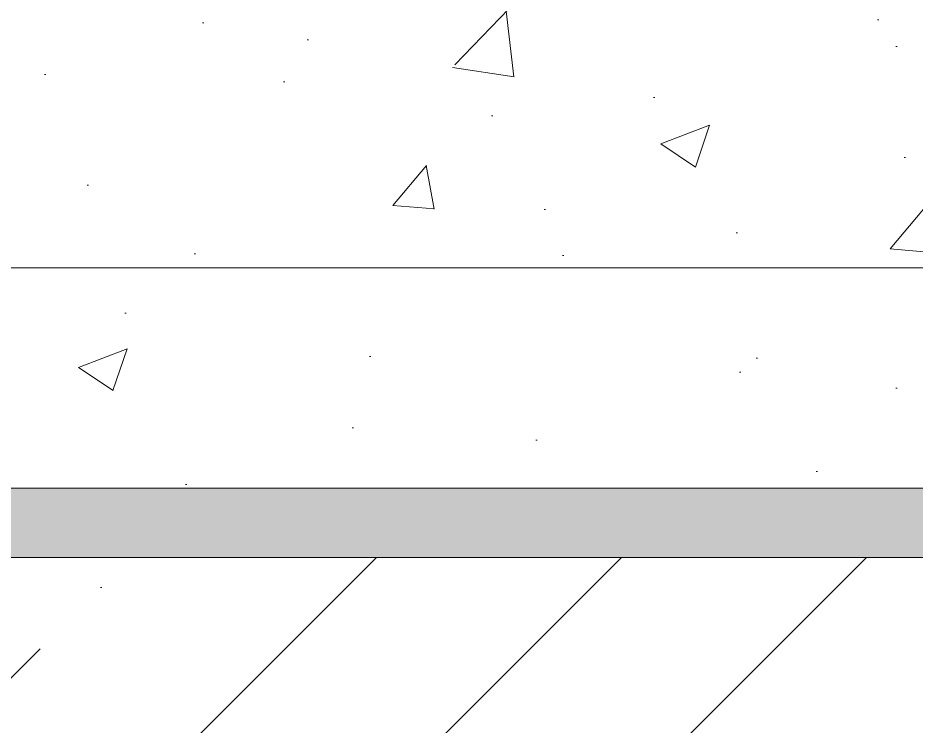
# Model space of a CAD drawing. Header units: millimetres. Extents: x 77165 to 11476408, y -193619 to 1121001.
# Drawn here: x 204547 to 205195, y 313415 to 313926 of the extents above; entities that cross this region are included whole.
import ezdxf

# ---------------------------------------------------------------- set-up
doc = ezdxf.new("R2010")
doc.units = ezdxf.units.MM
doc.layers.add('Элементы узлов', color=7, linetype='Continuous', lineweight=9)

msp = doc.modelspace()

# ---------------------------------------------------------------- hatches: boundary and pattern name
at = {"layer": 'Элементы узлов', "ltscale": 100, "true_color": 0x000000}
h = msp.add_hatch(dxfattribs=at)
h.set_pattern_fill('AR-CONC', color=18, scale=50, style=0)
h.set_pattern_definition([(50, (-4474185.95, 1046183), (358.630091, -31.376067), [37.5, -412.5]), (355, (-4474185.95, 1046183), (-69.375667, 376.096067), [30, -330]), (100.4514445, (-4474156.06, 1046180.37), (289.254423, 344.719995), [31.870096, -350.571056]), (46.1842, (-4474185.95, 1046283), (533.620665, -82.75964), [56.25, -618.75]), (96.635635, (-4474141.5, 1046276.1), (467.33097, 487.0593), [47.80517, -525.85688]), (351.184164, (-4474185.95, 1046283), (467.33097, 487.0593), [45, -495]), (21, (-4474135.95, 1046258), (298.453526, -201.309445), [37.5, -412.5]), (326, (-4474135.95, 1046258), (121.657666, 362.575023), [30, -330]), (71.451445, (-4474111.08, 1046241.2), (420.111188, 161.265576), [31.870095, -350.571056]), (37.5, (-4474185.95, 1046182.99), (6.0799277, 166.446927), [0, -326, 0, -335, 0, -331.25]), (7.5, (-4474185.95, 1046182.99), (131.534769, 197.205856), [0, -191, 0, -318.5, 0, -126.25]), (327.5, (-4474297.45, 1046182.99), (266.911218, -11.277436), [0, -125, 0, -390, 0, -517.5]), (317.5, (-4474347.45, 1046182.99), (291.593085, 50.052491), [0, -162.5, 0, -259, 0, -367.5])])
h.paths.add_polyline_path([(210969.62696, 314306.37126), (204144.21438, 314306.37126), (204144.21438, 313586.37126), (210969.62696, 313586.37126)])
at = {"layer": 'Элементы узлов', "transparency": 33554687}
msp.add_hatch(color=256, dxfattribs=at).paths.add_polyline_path([(204144.21438, 313586.37126), (204144.21438, 313536.37126), (210969.62696, 313536.37126), (210969.62696, 313586.37126)])
at = {"layer": 'Элементы узлов', "ltscale": 100, "true_color": 0x000000}
h = msp.add_hatch(dxfattribs=at)
h.set_pattern_fill('ANSI35', color=18, scale=1000, style=0)
h.set_pattern_definition([(45, (-4474185.95, 1046033), (-176.776695, 176.776695), []), (45, (-4474009.17, 1046033), (-176.776695, 176.776695), [312.5, -62.5, 0, -62.5])])
h.paths.add_polyline_path([(210969.62696, 313536.37126), (204144.21438, 313536.37126), (204144.21438, 312536.37126), (210969.62696, 312536.37126)])

# ---------------------------------------------------------------- linework, layer by layer
at = {"layer": 'Элементы узлов'}
for points in [[(210969.62696, 313745.44702), (204144.21438, 313745.44702)], [(204144.21438, 313586.37126), (204144.21438, 313586.37126), (210969.62696, 313586.37126)]]:
    msp.add_lwpolyline(points, dxfattribs=at)
at = {"layer": 'Элементы узлов', "color": 18, "lineweight": 5, "ltscale": 100, "true_color": 0x000000}
msp.add_lwpolyline([(204144.21438, 313536.37126), (210969.62696, 313536.37126), (210969.62696, 312536.37126), (204144.21438, 312536.37126)], close=True, dxfattribs=at)

doc.saveas('drawing.dxf')
